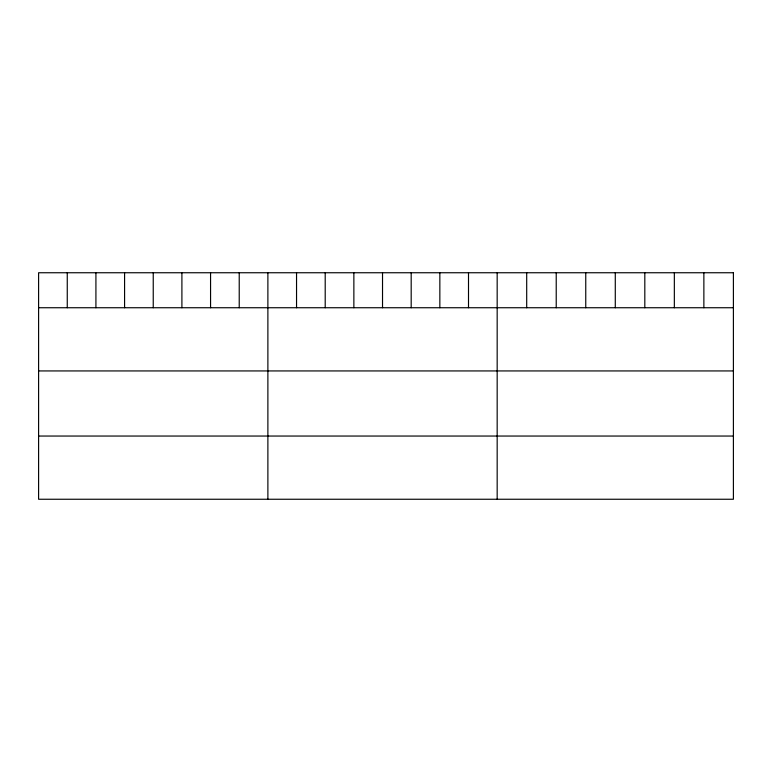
<?xml version="1.0" encoding="UTF-8"?>
<svg xmlns="http://www.w3.org/2000/svg" width="772" height="772" viewBox="0 0 772 772"><rect width="100%" height="100%" fill="white"/><g stroke="black" fill="none" stroke-linecap="round" stroke-linejoin="round"><path stroke-width="1.16" d="M38.6 307.738L733.4 307.738M38.6 370.936L733.4 370.936M38.6 436.045L733.4 436.045M703.871 272.748L703.871 307.738M674.342 272.748L674.342 307.738M644.813 272.748L644.813 307.738M615.284 272.748L615.284 307.738M585.755 272.748L585.755 307.738M556.226 272.748L556.226 307.738M526.697 272.748L526.697 307.738M497.168 272.748L497.168 499.252M468.507 272.748L468.507 307.738M439.847 272.748L439.847 307.738M411.187 272.748L411.187 307.738M382.526 272.748L382.526 307.738M353.865 272.748L353.865 307.738M325.205 272.748L325.205 307.738M296.545 272.748L296.545 307.738M267.884 272.748L267.884 499.252M239.224 272.748L239.224 307.738M210.563 272.748L210.563 307.738M181.903 272.748L181.903 307.738M153.242 272.748L153.242 307.738M124.581 272.748L124.581 307.738M95.921 272.748L95.921 307.738M67.261 272.748L67.261 307.738M733.4 272.748L38.6 272.748L38.6 499.252L733.4 499.252L733.4 272.748"/></g></svg>
